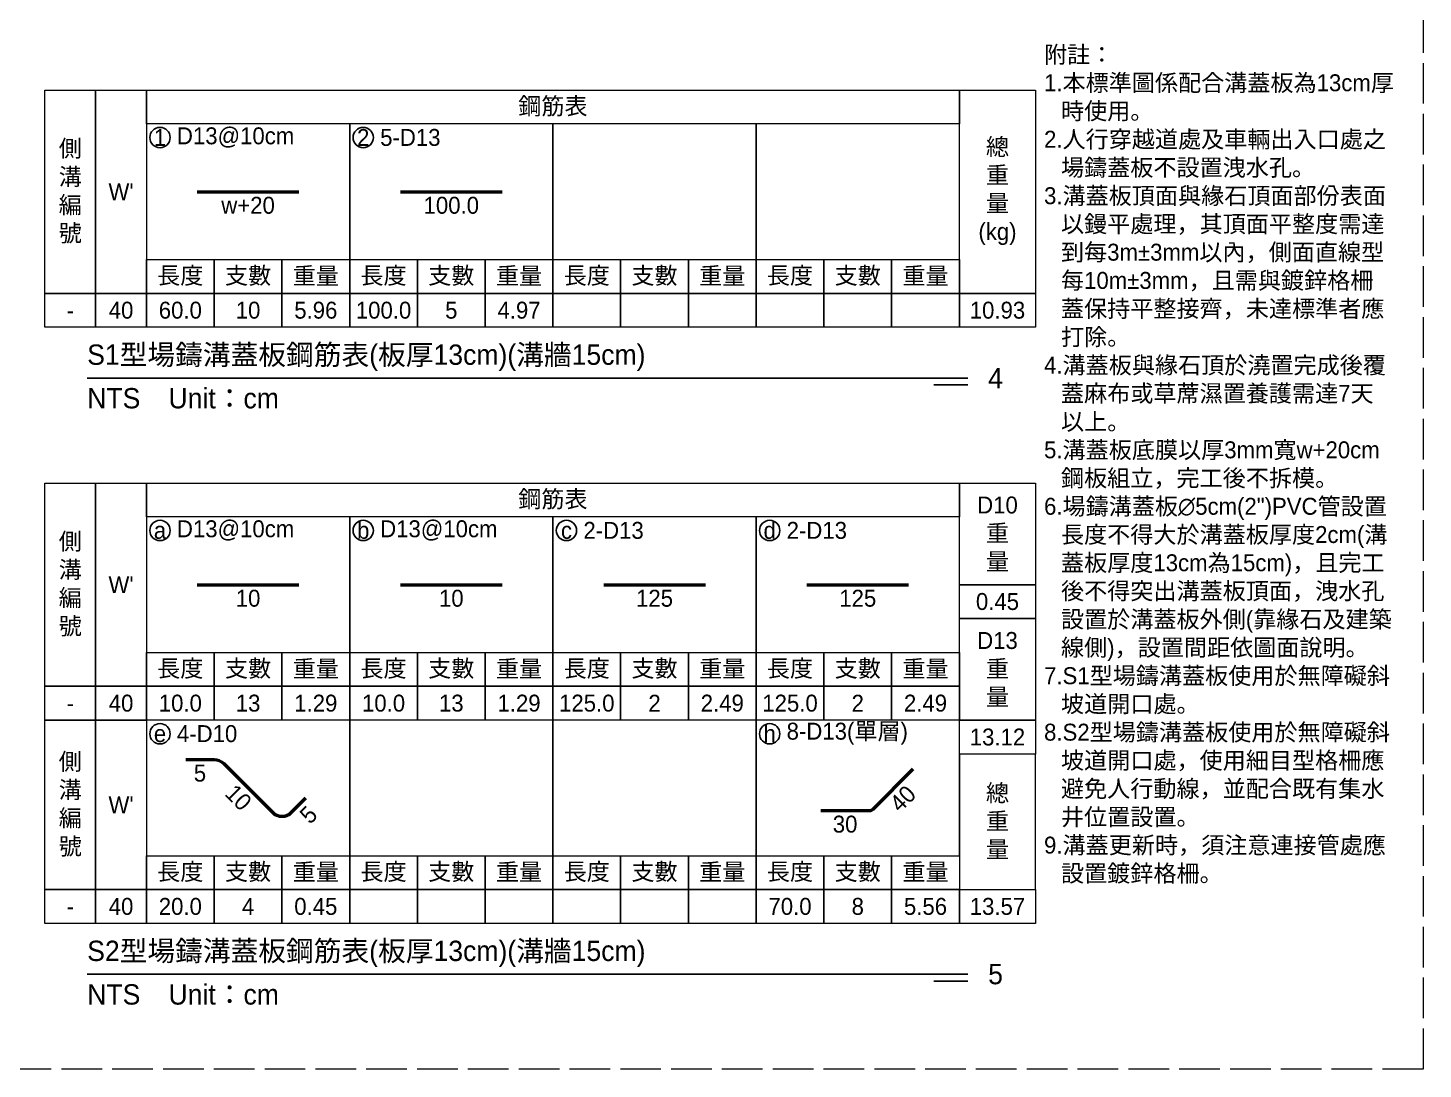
# Model space of a CAD drawing. Extents: x -4891 to 4829, y -5666 to -3242.
# Drawn here: x 327.2 to 739.1, y -4196.3 to -3888.9 of the extents above; entities that cross this region are included whole.
import ezdxf

# ---------------------------------------------------------------- set-up
doc = ezdxf.new("R2010")
doc.units = 0
doc.header["$MEASUREMENT"] = 0
doc.linetypes.add('ACAD_ISO02W100', pattern=[15, 12, -3])
doc.layers.add('一、1.基本-圖框', color=7, linetype='Continuous', lineweight=20)
doc.layers.add('二、5.繪圖-鋼筋', color=60, linetype='Continuous', lineweight=50)
doc.layers.add('一、4.基本-隱藏', color=9, linetype='ACAD_ISO02W100', lineweight=20, plot=False)
doc.layers.add('三、1.文字-說明文字', color=2, linetype='Continuous')
doc.layers.add('三、3.文字-註解文字', color=2, linetype='Continuous')
doc.styles.add('次圖名(詳圖)', font='MS PGothic.ttf', dxfattribs={"height": 6})
doc.styles.add('註解文字', font='MS PGothic.ttf', dxfattribs={"height": 5})

msp = doc.modelspace()

# ---------------------------------------------------------------- linework, layer by layer
at = {"layer": '一、1.基本-圖框'}
for points in [[(332.241, -3907.296), (347.241, -3907.296), (347.241, -3967.296), (332.241, -3967.296)], [(347.241, -3907.296), (362.241, -3907.296), (362.241, -3967.296), (347.241, -3967.296)], [(362.241, -3907.296), (602.241, -3907.296), (602.241, -3917.296), (362.241, -3917.296)], [(602.241, -3907.296), (624.741, -3907.296), (624.741, -3967.296), (602.241, -3967.296)], [(422.241, -3917.296), (362.241, -3917.296), (362.241, -3957.296), (422.241, -3957.296)], [(482.241, -3917.296), (422.241, -3917.296), (422.241, -3957.296), (482.241, -3957.296)], [(542.241, -3917.296), (482.241, -3917.296), (482.241, -3957.296), (542.241, -3957.296)], [(602.241, -3917.296), (542.241, -3917.296), (542.241, -3957.296), (602.241, -3957.296)], [(362.241, -3957.296), (382.241, -3957.296), (382.241, -3967.296), (362.241, -3967.296)], [(382.241, -3957.296), (402.241, -3957.296), (402.241, -3967.296), (382.241, -3967.296)], [(402.241, -3957.296), (422.241, -3957.296), (422.241, -3967.296), (402.241, -3967.296)], [(422.241, -3957.296), (442.241, -3957.296), (442.241, -3967.296), (422.241, -3967.296)], [(442.241, -3957.296), (462.241, -3957.296), (462.241, -3967.296), (442.241, -3967.296)], [(462.241, -3957.296), (482.241, -3957.296), (482.241, -3967.296), (462.241, -3967.296)], [(482.241, -3957.296), (502.241, -3957.296), (502.241, -3967.296), (482.241, -3967.296)], [(502.241, -3957.296), (522.241, -3957.296), (522.241, -3967.296), (502.241, -3967.296)], [(522.241, -3957.296), (542.241, -3957.296), (542.241, -3967.296), (522.241, -3967.296)], [(542.241, -3957.296), (562.241, -3957.296), (562.241, -3967.296), (542.241, -3967.296)], [(562.241, -3957.296), (582.241, -3957.296), (582.241, -3967.296), (562.241, -3967.296)], [(582.241, -3957.296), (602.241, -3957.296), (602.241, -3967.296), (582.241, -3967.296)], [(332.241, -3967.296), (347.241, -3967.296), (347.241, -3977.296), (332.241, -3977.296)], [(347.241, -3967.296), (362.241, -3967.296), (362.241, -3977.296), (347.241, -3977.296)], [(362.241, -3967.296), (382.241, -3967.296), (382.241, -3977.296), (362.241, -3977.296)], [(382.241, -3967.296), (402.241, -3967.296), (402.241, -3977.296), (382.241, -3977.296)], [(402.241, -3967.296), (422.241, -3967.296), (422.241, -3977.296), (402.241, -3977.296)], [(422.241, -3967.296), (442.241, -3967.296), (442.241, -3977.296), (422.241, -3977.296)], [(442.241, -3967.296), (462.241, -3967.296), (462.241, -3977.296), (442.241, -3977.296)], [(462.241, -3967.296), (482.241, -3967.296), (482.241, -3977.296), (462.241, -3977.296)], [(482.241, -3967.296), (502.241, -3967.296), (502.241, -3977.296), (482.241, -3977.296)], [(502.241, -3967.296), (522.241, -3967.296), (522.241, -3977.296), (502.241, -3977.296)], [(522.241, -3967.296), (542.241, -3967.296), (542.241, -3977.296), (522.241, -3977.296)], [(542.241, -3967.296), (562.241, -3967.296), (562.241, -3977.296), (542.241, -3977.296)], [(562.241, -3967.296), (582.241, -3967.296), (582.241, -3977.296), (562.241, -3977.296)], [(582.241, -3967.296), (602.241, -3967.296), (602.241, -3977.296), (582.241, -3977.296)], [(602.241, -3967.296), (624.741, -3967.296), (624.741, -3977.296), (602.241, -3977.296)], [(332.241, -4023.296), (347.241, -4023.296), (347.241, -4083.296), (332.241, -4083.296)], [(347.241, -4023.296), (362.241, -4023.296), (362.241, -4083.296), (347.241, -4083.296)], [(362.241, -4023.296), (602.241, -4023.296), (602.241, -4033.296), (362.241, -4033.296)], [(602.241, -4023.296), (624.741, -4023.296), (624.741, -4053.296), (602.241, -4053.296)], [(422.241, -4033.296), (362.241, -4033.296), (362.241, -4073.296), (422.241, -4073.296)], [(482.241, -4033.296), (422.241, -4033.296), (422.241, -4073.296), (482.241, -4073.296)], [(542.241, -4033.296), (482.241, -4033.296), (482.241, -4073.296), (542.241, -4073.296)], [(602.241, -4033.296), (542.241, -4033.296), (542.241, -4073.296), (602.241, -4073.296)], [(602.241, -4053.296), (624.741, -4053.296), (624.741, -4063.296), (602.241, -4063.296)], [(602.241, -4063.296), (624.741, -4063.296), (624.741, -4093.296), (602.241, -4093.296)], [(362.241, -4073.296), (382.241, -4073.296), (382.241, -4083.296), (362.241, -4083.296)], [(382.241, -4073.296), (402.241, -4073.296), (402.241, -4083.296), (382.241, -4083.296)], [(402.241, -4073.296), (422.241, -4073.296), (422.241, -4083.296), (402.241, -4083.296)], [(422.241, -4073.296), (442.241, -4073.296), (442.241, -4083.296), (422.241, -4083.296)], [(442.241, -4073.296), (462.241, -4073.296), (462.241, -4083.296), (442.241, -4083.296)], [(462.241, -4073.296), (482.241, -4073.296), (482.241, -4083.296), (462.241, -4083.296)], [(482.241, -4073.296), (502.241, -4073.296), (502.241, -4083.296), (482.241, -4083.296)], [(502.241, -4073.296), (522.241, -4073.296), (522.241, -4083.296), (502.241, -4083.296)], [(522.241, -4073.296), (542.241, -4073.296), (542.241, -4083.296), (522.241, -4083.296)], [(542.241, -4073.296), (562.241, -4073.296), (562.241, -4083.296), (542.241, -4083.296)], [(562.241, -4073.296), (582.241, -4073.296), (582.241, -4083.296), (562.241, -4083.296)], [(582.241, -4073.296), (602.241, -4073.296), (602.241, -4083.296), (582.241, -4083.296)], [(332.241, -4083.296), (347.241, -4083.296), (347.241, -4093.296), (332.241, -4093.296)], [(347.241, -4083.296), (362.241, -4083.296), (362.241, -4093.296), (347.241, -4093.296)], [(362.241, -4083.296), (382.241, -4083.296), (382.241, -4093.296), (362.241, -4093.296)], [(382.241, -4083.296), (402.241, -4083.296), (402.241, -4093.296), (382.241, -4093.296)], [(402.241, -4083.296), (422.241, -4083.296), (422.241, -4093.296), (402.241, -4093.296)], [(422.241, -4083.296), (442.241, -4083.296), (442.241, -4093.296), (422.241, -4093.296)], [(442.241, -4083.296), (462.241, -4083.296), (462.241, -4093.296), (442.241, -4093.296)], [(462.241, -4083.296), (482.241, -4083.296), (482.241, -4093.296), (462.241, -4093.296)], [(482.241, -4083.296), (502.241, -4083.296), (502.241, -4093.296), (482.241, -4093.296)], [(502.241, -4083.296), (522.241, -4083.296), (522.241, -4093.296), (502.241, -4093.296)], [(522.241, -4083.296), (542.241, -4083.296), (542.241, -4093.296), (522.241, -4093.296)], [(542.241, -4083.296), (562.241, -4083.296), (562.241, -4093.296), (542.241, -4093.296)], [(562.241, -4083.296), (582.241, -4083.296), (582.241, -4093.296), (562.241, -4093.296)], [(582.241, -4083.296), (602.241, -4083.296), (602.241, -4093.296), (582.241, -4093.296)], [(332.241, -4093.296), (347.241, -4093.296), (347.241, -4143.296), (332.241, -4143.296)], [(347.241, -4093.296), (362.241, -4093.296), (362.241, -4143.296), (347.241, -4143.296)], [(422.241, -4093.296), (362.241, -4093.296), (362.241, -4133.296), (422.241, -4133.296)], [(482.241, -4093.296), (422.241, -4093.296), (422.241, -4133.296), (482.241, -4133.296)], [(542.241, -4093.296), (482.241, -4093.296), (482.241, -4133.296), (542.241, -4133.296)], [(602.241, -4093.296), (542.241, -4093.296), (542.241, -4133.296), (602.241, -4133.296)], [(602.241, -4093.296), (624.741, -4093.296), (624.741, -4103.296), (602.241, -4103.296)], [(362.241, -4133.296), (382.241, -4133.296), (382.241, -4143.296), (362.241, -4143.296)], [(382.241, -4133.296), (402.241, -4133.296), (402.241, -4143.296), (382.241, -4143.296)], [(402.241, -4133.296), (422.241, -4133.296), (422.241, -4143.296), (402.241, -4143.296)], [(422.241, -4133.296), (442.241, -4133.296), (442.241, -4143.296), (422.241, -4143.296)], [(442.241, -4133.296), (462.241, -4133.296), (462.241, -4143.296), (442.241, -4143.296)], [(462.241, -4133.296), (482.241, -4133.296), (482.241, -4143.296), (462.241, -4143.296)], [(482.241, -4133.296), (502.241, -4133.296), (502.241, -4143.296), (482.241, -4143.296)], [(502.241, -4133.296), (522.241, -4133.296), (522.241, -4143.296), (502.241, -4143.296)], [(522.241, -4133.296), (542.241, -4133.296), (542.241, -4143.296), (522.241, -4143.296)], [(542.241, -4133.296), (562.241, -4133.296), (562.241, -4143.296), (542.241, -4143.296)], [(562.241, -4133.296), (582.241, -4133.296), (582.241, -4143.296), (562.241, -4143.296)], [(582.241, -4133.296), (602.241, -4133.296), (602.241, -4143.296), (582.241, -4143.296)], [(332.241, -4143.296), (347.241, -4143.296), (347.241, -4153.296), (332.241, -4153.296)], [(347.241, -4143.296), (362.241, -4143.296), (362.241, -4153.296), (347.241, -4153.296)], [(362.241, -4143.296), (382.241, -4143.296), (382.241, -4153.296), (362.241, -4153.296)], [(382.241, -4143.296), (402.241, -4143.296), (402.241, -4153.296), (382.241, -4153.296)], [(402.241, -4143.296), (422.241, -4143.296), (422.241, -4153.296), (402.241, -4153.296)], [(422.241, -4143.296), (442.241, -4143.296), (442.241, -4153.296), (422.241, -4153.296)], [(442.241, -4143.296), (462.241, -4143.296), (462.241, -4153.296), (442.241, -4153.296)], [(462.241, -4143.296), (482.241, -4143.296), (482.241, -4153.296), (462.241, -4153.296)], [(482.241, -4143.296), (502.241, -4143.296), (502.241, -4153.296), (482.241, -4153.296)], [(502.241, -4143.296), (522.241, -4143.296), (522.241, -4153.296), (502.241, -4153.296)], [(522.241, -4143.296), (542.241, -4143.296), (542.241, -4153.296), (522.241, -4153.296)], [(542.241, -4143.296), (562.241, -4143.296), (562.241, -4153.296), (542.241, -4153.296)], [(562.241, -4143.296), (582.241, -4143.296), (582.241, -4153.296), (562.241, -4153.296)], [(582.241, -4143.296), (602.241, -4143.296), (602.241, -4153.296), (582.241, -4153.296)], [(602.241, -4143.296), (624.741, -4143.296), (624.741, -4153.296), (602.241, -4153.296)]]:
    msp.add_lwpolyline(points, close=True, dxfattribs=at)
at = {"layer": '一、1.基本-圖框', "linetype": 'Continuous'}
msp.add_lwpolyline([(624.741, -4103.296), (602.241, -4103.296), (602.241, -4143.296), (624.741, -4143.296)], close=True, dxfattribs=at)
at = {"layer": '一、4.基本-隱藏'}
msp.add_lwpolyline([(-40.855, -3689.296), (739.145, -3689.296), (739.145, -4196.296), (-40.855, -4196.296)], close=True, dxfattribs=at)
at = {"layer": '三、3.文字-註解文字'}
for points in [[(344.741, -3992.296), (604.741, -3992.296)], [(604.741, -3994.296), (594.741, -3994.296)], [(344.741, -4168.296), (604.741, -4168.296)], [(604.741, -4170.296), (594.741, -4170.296)]]:
    msp.add_lwpolyline(points, dxfattribs=at)
for centre in [(366.241, -3921.296), (426.241, -3921.296), (366.241, -4037.296), (426.241, -4037.296), (486.241, -4037.296), (546.241, -4037.296), (366.241, -4097.296), (546.241, -4097.296)]:
    msp.add_circle(centre, 3, dxfattribs=at)
at = {"layer": '二、5.繪圖-鋼筋'}
for points in [[(377.241, -3937.296), (407.241, -3937.296)], [(437.241, -3937.296), (467.241, -3937.296)], [(377.241, -4053.296), (407.241, -4053.296)], [(437.241, -4053.296), (467.241, -4053.296)], [(497.241, -4053.296), (527.241, -4053.296)], [(557.241, -4053.296), (587.241, -4053.296)]]:
    msp.add_lwpolyline(points, dxfattribs=at)
for points in [[(373.869, -4104.924), (382.213, -4104.924, -0.1989124), (385.041, -4106.096), (399.441, -4120.496, 0.4142136), (405.098, -4120.496), (409.34, -4116.253)], [(561.317, -4119.977), (575.695, -4119.977, 0.1989124), (576.756, -4119.538), (588.607, -4107.687)]]:
    msp.add_lwpolyline(points, format="xyb", dxfattribs=at)

# ---------------------------------------------------------------- texts
at = {"layer": '一、1.基本-圖框', "char_height": 5, "attachment_point": 5, "style": '註解文字'}
for s, width, insert in [('{\\fMS PGothic|b0|i0|c128|p34;鋼筋表}', 128.86758, (482.241, -3912.296)), ('側溝編號', 5, (339.741, -3937.296)), ('總{\\fMS PGothic|b0|i0|c128|p34;重量(kg)}', 5, (613.491, -3937.296)), ("W'", 17.80786, (354.741, -3937.296)), ('{\\fMS PGothic|b0|i0|c128|p34;長度}', 17.80786, (372.241, -3962.296)), ('支數', 17.80786, (392.241, -3962.296)), ('重量', 17.80786, (412.241, -3962.296)), ('{\\fMS PGothic|b0|i0|c128|p34;長度}', 17.80786, (432.241, -3962.296)), ('支數', 17.80786, (452.241, -3962.296)), ('重量', 17.80786, (472.241, -3962.296)), ('{\\fMS PGothic|b0|i0|c128|p34;長度}', 17.80786, (492.241, -3962.296)), ('支數', 17.80786, (512.241, -3962.296)), ('重量', 17.80786, (532.241, -3962.296)), ('{\\fMS PGothic|b0|i0|c128|p34;長度}', 17.80786, (552.241, -3962.296)), ('支數', 17.80786, (572.241, -3962.296)), ('重量', 17.80786, (592.241, -3962.296)), ('{\\fMS PGothic|b0|i0|c128|p34;鋼筋表}', 128.86758, (482.241, -4028.296)), ('{\\fMS PGothic|b0|i0|c128|p34;D10\\P重量}', 5, (613.491, -4038.296)), ('側溝編號', 5, (339.741, -4053.296)), ("W'", 17.80786, (354.741, -4053.296)), ('{\\fMS PGothic|b0|i0|c128|p34;D13\\P重量}', 5, (613.491, -4078.296)), ('{\\fMS PGothic|b0|i0|c128|p34;長度}', 17.80786, (372.241, -4078.296)), ('支數', 17.80786, (392.241, -4078.296)), ('重量', 17.80786, (412.241, -4078.296)), ('{\\fMS PGothic|b0|i0|c128|p34;長度}', 17.80786, (432.241, -4078.296)), ('支數', 17.80786, (452.241, -4078.296)), ('重量', 17.80786, (472.241, -4078.296)), ('{\\fMS PGothic|b0|i0|c128|p34;長度}', 17.80786, (492.241, -4078.296)), ('支數', 17.80786, (512.241, -4078.296)), ('重量', 17.80786, (532.241, -4078.296)), ('{\\fMS PGothic|b0|i0|c128|p34;長度}', 17.80786, (552.241, -4078.296)), ('支數', 17.80786, (572.241, -4078.296)), ('重量', 17.80786, (592.241, -4078.296)), ('側溝編號', 5, (339.741, -4118.296)), ('總重量', 5, (613.491, -4123.296)), ("W'", 17.80786, (354.741, -4118.296)), ('{\\fMS PGothic|b0|i0|c128|p34;長度}', 17.80786, (372.241, -4138.296)), ('支數', 17.80786, (392.241, -4138.296)), ('重量', 17.80786, (412.241, -4138.296)), ('{\\fMS PGothic|b0|i0|c128|p34;長度}', 17.80786, (432.241, -4138.296)), ('支數', 17.80786, (452.241, -4138.296)), ('重量', 17.80786, (472.241, -4138.296)), ('{\\fMS PGothic|b0|i0|c128|p34;長度}', 17.80786, (492.241, -4138.296)), ('支數', 17.80786, (512.241, -4138.296)), ('重量', 17.80786, (532.241, -4138.296)), ('{\\fMS PGothic|b0|i0|c128|p34;長度}', 17.80786, (552.241, -4138.296)), ('支數', 17.80786, (572.241, -4138.296)), ('重量', 17.80786, (592.241, -4138.296))]:
    msp.add_mtext_dynamic_manual_height_columns(s, width=width, gutter_width=30, heights=[0], dxfattribs=dict(at, insert=insert))
at = {"layer": '三、1.文字-說明文字', "insert": (627.241, -3894.296), "char_height": 5, "attachment_point": 1, "style": '註解文字'}
msp.add_mtext_dynamic_manual_height_columns('{\\fMS PGothic|b0|i0|c128|p34;附註：\\P\\pi-5,l5;1.本標準圖係配合溝蓋板為13cm厚時使用。\\P2.人行穿越道處及車輛出入口處之場鑄蓋板不設置洩水孔。\\P3.溝蓋板頂面與緣石頂面部份表面以鏝平處理，其頂面平整度需達到每3m±3mm以\\fPMingLiU|b0|i0|c136|p18;內\\fMS PGothic|b0|i0|c128|p34;，側面直線型每10m±3mm，且需與鍍鋅格柵蓋保持平整接齊，未達標準者應打除。\\P4.溝蓋板與緣石頂於澆置完成後覆蓋麻布或草蓆濕置養護需達7天以上。\\P5.溝蓋板底膜以厚3mm寬w+20cm鋼板組立，完工後不拆模。\\P6.場鑄溝蓋板∅5cm(2")PVC管設置長度不得大於溝蓋板厚度2cm(溝蓋板厚度13cm為15cm)，且完工後不得突出溝蓋板頂面，洩水孔設置於溝蓋板外側(靠緣石及建築線側)，設置間距依圖面\\fPMingLiU|b0|i0|c136|p18;說\\fMS PGothic|b0|i0|c128|p34;明。\\P7.S1型場鑄溝蓋板使用於無障礙斜坡道開口處。\\P8.S2型場鑄溝蓋板使用於無障礙斜坡道開口處，使用細目型格柵應避免人行動線，並配合既有集水井位置設置。\\P9.溝蓋更新時，須注意連接管處應設置鍍鋅格柵。}', width=103.18814, gutter_width=30, heights=[0], dxfattribs=at)
at = {"layer": '三、3.文字-註解文字'}
for s, width, gutter_width, insert, char_height, attachment_point, style in [('1', 8.38231, 30, (366.241, -3921.296), 5, 5, '註解文字'), ('{\\fMS PGothic|b0|i0|c128|p34;D13@1}0{\\fMS PGothic|b0|i0|c128|p34;cm}', 6.06582, 30, (371.241, -3921.296), 5, 4, '註解文字'), ('2', 8.38231, 30, (426.241, -3921.296), 5, 5, '註解文字'), ('5-D13', 6.06582, 30, (431.241, -3921.296), 5, 4, '註解文字'), ('{\\fMS PGothic|b0|i0|c128|p34;w+20}', 5.41119, 25, (392.241, -3938.796), 5, 2, '註解文字'), ('{\\fMS PGothic|b0|i0|c128|p34;100.0}', 5.41119, 25, (452.241, -3938.796), 5, 2, '註解文字'), ('40', 9.06048, 30, (354.741, -3972.296), 5, 5, '註解文字'), ('6{\\fMS PGothic|b0|i0|c128|p34;0.0}', 9.06048, 30, (372.241, -3972.296), 5, 5, '註解文字'), ('10', 9.06048, 30, (392.241, -3972.296), 5, 5, '註解文字'), ('5.96', 9.06048, 30, (412.241, -3972.296), 5, 5, '註解文字'), ('100.0', 9.06048, 30, (432.241, -3972.296), 5, 5, '註解文字'), ('5', 9.06048, 30, (452.241, -3972.296), 5, 5, '註解文字'), ('4.97', 9.06048, 30, (472.241, -3972.296), 5, 5, '註解文字'), ('10.93', 9.06048, 30, (613.491, -3972.296), 5, 5, '註解文字'), ('-', 9.06048, 30, (339.741, -3972.296), 5, 5, '註解文字'), ('S{\\fMS PGothic|b0|i0|c128|p34;1型場鑄溝蓋板鋼筋表(板厚13cm)}(溝牆15cm)', 215.37549, 15, (344.741, -3986.296), 6, 4, '次圖名(詳圖)'), ('4', 3, 15, (610.741, -3992.296), 6, 4, '次圖名(詳圖)'), ('NTS{\\fMS PGothic|b0|i0|c128|p34;^IUnit：cm}', 136.03259, 15, (344.741, -3998.296), 6, 4, '次圖名(詳圖)'), ('a', 8.38231, 30, (366.241, -4037.296), 5, 5, '註解文字'), ('{\\fMS PGothic|b0|i0|c128|p34;D13@1}0{\\fMS PGothic|b0|i0|c128|p34;cm}', 6.06582, 30, (371.241, -4037.296), 5, 4, '註解文字'), ('b', 8.38231, 30, (426.241, -4037.296), 5, 5, '註解文字'), ('{\\fMS PGothic|b0|i0|c128|p34;D13@1}0{\\fMS PGothic|b0|i0|c128|p34;cm}', 6.06582, 30, (431.241, -4037.296), 5, 4, '註解文字'), ('c', 8.38231, 30, (486.241, -4037.296), 5, 5, '註解文字'), ('2-D13', 6.06582, 30, (491.241, -4037.296), 5, 4, '註解文字'), ('d', 8.38231, 30, (546.241, -4037.296), 5, 5, '註解文字'), ('2-D13', 6.06582, 30, (551.241, -4037.296), 5, 4, '註解文字'), ('{\\fMS PGothic|b0|i0|c128|p34;10}', 5.41119, 25, (392.241, -4054.796), 5, 2, '註解文字'), ('{\\fMS PGothic|b0|i0|c128|p34;10}', 5.41119, 25, (452.241, -4054.796), 5, 2, '註解文字'), ('{\\fMS PGothic|b0|i0|c128|p34;125}', 5.41119, 25, (512.241, -4054.796), 5, 2, '註解文字'), ('{\\fMS PGothic|b0|i0|c128|p34;125}', 5.41119, 25, (572.241, -4054.796), 5, 2, '註解文字'), ('0.45', 9.06048, 30, (613.491, -4058.296), 5, 5, '註解文字'), ('40', 9.06048, 30, (354.741, -4088.296), 5, 5, '註解文字'), ('10.0', 9.06048, 30, (372.241, -4088.296), 5, 5, '註解文字'), ('13', 9.06048, 30, (392.241, -4088.296), 5, 5, '註解文字'), ('1.29', 9.06048, 30, (412.241, -4088.296), 5, 5, '註解文字'), ('10.0', 9.06048, 30, (432.241, -4088.296), 5, 5, '註解文字'), ('13', 9.06048, 30, (452.241, -4088.296), 5, 5, '註解文字'), ('1.29', 9.06048, 30, (472.241, -4088.296), 5, 5, '註解文字'), ('125.0', 9.06048, 30, (492.241, -4088.296), 5, 5, '註解文字'), ('2', 9.06048, 30, (512.241, -4088.296), 5, 5, '註解文字'), ('2.49', 9.06048, 30, (532.241, -4088.296), 5, 5, '註解文字'), ('125.0', 9.06048, 30, (552.241, -4088.296), 5, 5, '註解文字'), ('2', 9.06048, 30, (572.241, -4088.296), 5, 5, '註解文字'), ('2.49', 9.06048, 30, (592.241, -4088.296), 5, 5, '註解文字'), ('-', 9.06048, 30, (339.741, -4088.296), 5, 5, '註解文字'), ('8-D13(單層)', 38.07441, 30, (551.241, -4097.296), 5, 4, '註解文字'), ('e', 8.38231, 30, (366.241, -4097.296), 5, 5, '註解文字'), ('4-D10', 6.06582, 30, (371.241, -4097.296), 5, 4, '註解文字'), ('h', 8.38231, 30, (546.241, -4097.296), 5, 5, '註解文字'), ('13.12', 9.06048, 30, (613.491, -4098.296), 5, 5, '註解文字'), ('{\\fMS PGothic|b0|i0|c128|p34;5}', 5.41119, 25, (378.041, -4106.424), 5, 2, '註解文字'), ('{\\fMS PGothic|b0|i0|c128|p34;30}', 5.41119, 25, (568.506, -4121.477), 5, 2, '註解文字'), ('40', 9.06048, 30, (354.741, -4148.296), 5, 5, '註解文字'), ('20.0', 9.06048, 30, (372.241, -4148.296), 5, 5, '註解文字'), ('4', 9.06048, 30, (392.241, -4148.296), 5, 5, '註解文字'), ('0.45', 9.06048, 30, (412.241, -4148.296), 5, 5, '註解文字'), ('70.0', 9.06048, 30, (552.241, -4148.296), 5, 5, '註解文字'), ('8', 9.06048, 30, (572.241, -4148.296), 5, 5, '註解文字'), ('5.56', 9.06048, 30, (592.241, -4148.296), 5, 5, '註解文字'), ('13.57', 9.06048, 30, (613.491, -4148.296), 5, 5, '註解文字'), ('-', 9.06048, 30, (339.741, -4148.296), 5, 5, '註解文字'), ('S{\\fMS PGothic|b0|i0|c128|p34;2型場鑄溝蓋板鋼筋表(板厚13cm)}(溝牆15cm)', 215.37549, 15, (344.741, -4162.296), 6, 4, '次圖名(詳圖)'), ('5', 3, 15, (610.741, -4168.296), 6, 4, '次圖名(詳圖)'), ('NTS{\\fMS PGothic|b0|i0|c128|p34;^IUnit：cm}', 136.03259, 15, (344.741, -4174.296), 6, 4, '次圖名(詳圖)')]:
    msp.add_mtext_dynamic_manual_height_columns(s, width=width, gutter_width=gutter_width, heights=[0], dxfattribs=dict(at, insert=insert, char_height=char_height, attachment_point=attachment_point, style=style))
at = {"layer": '三、3.文字-註解文字', "char_height": 5, "attachment_point": 2, "style": '註解文字'}
for s, insert, rotation in [('{\\fMS PGothic|b0|i0|c128|p34;10}', (391.18, -4114.356), 314.93188), ('{\\fMS PGothic|b0|i0|c128|p34;40}', (583.742, -4114.673), 45.18682), ('{\\fMS PGothic|b0|i0|c128|p34;5}', (408.28, -4119.435), 45.41649)]:
    msp.add_mtext_dynamic_manual_height_columns(s, width=5.41119, gutter_width=25, heights=[0], dxfattribs=dict(at, insert=insert, rotation=rotation))

doc.saveas('drawing.dxf')
